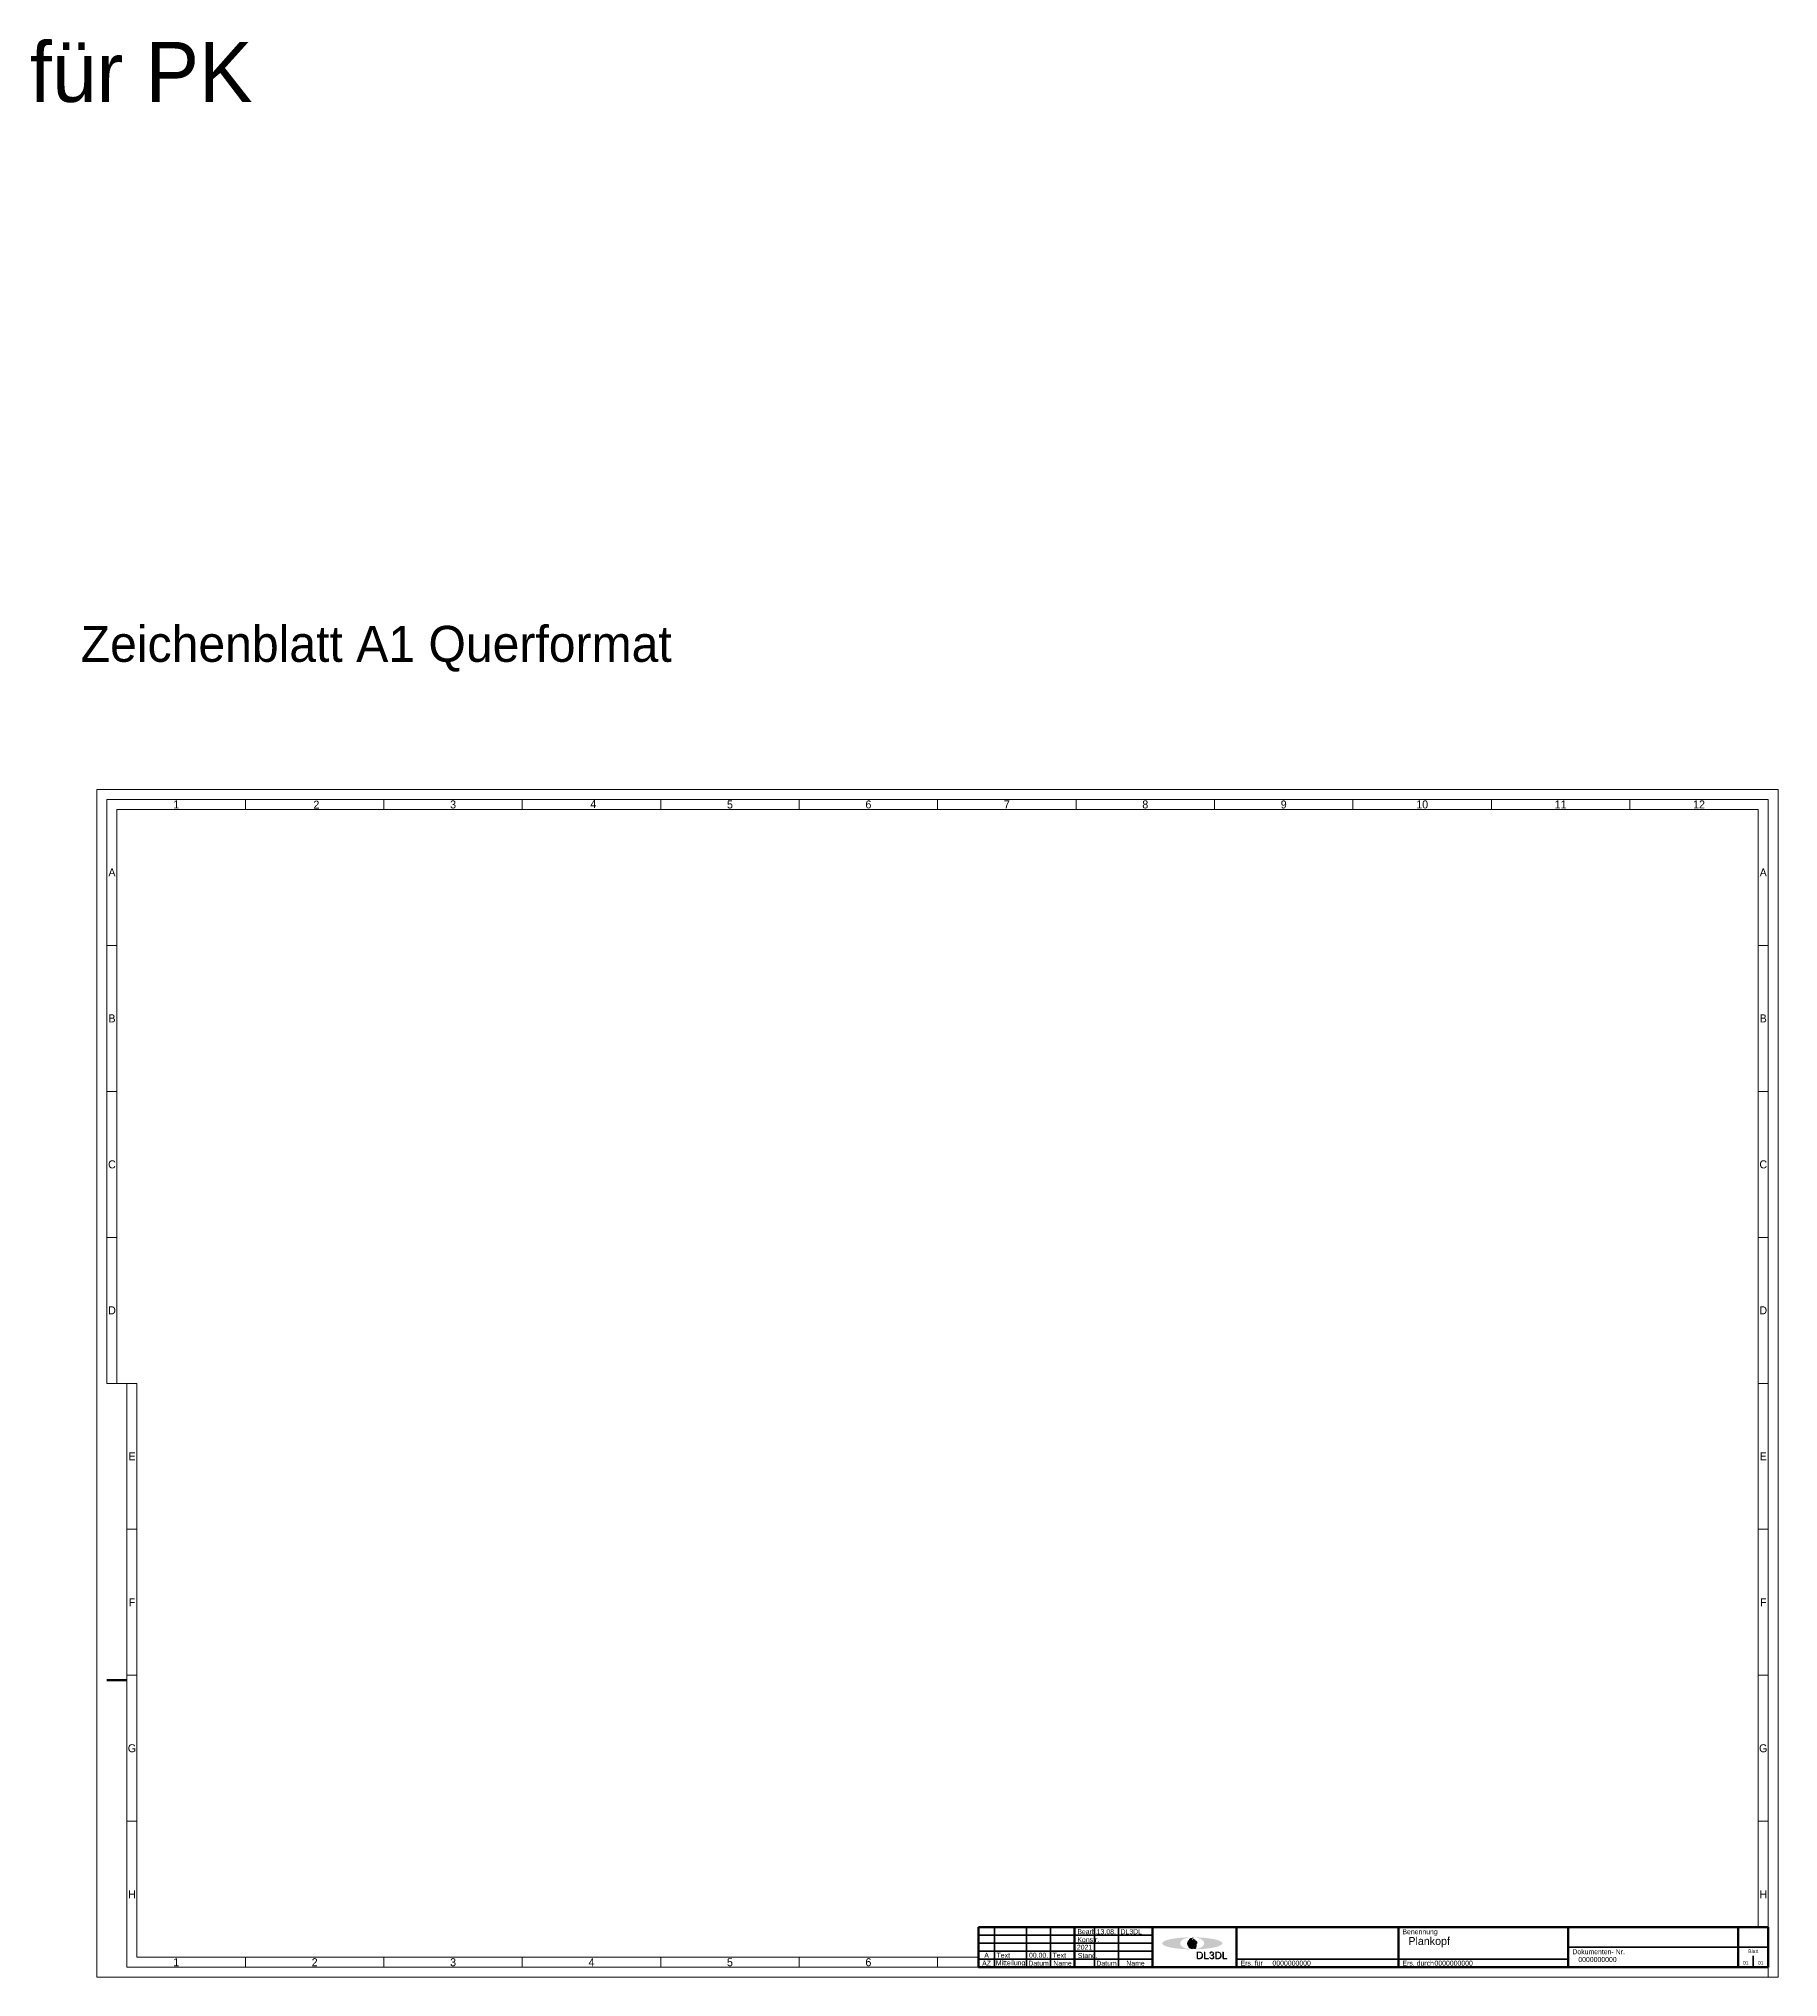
# Model space of a CAD drawing. Header units: millimetres. Extents: x -2 to 4162, y -72 to 4282.
# Drawn here: x 1216 to 2087, y 851 to 1821 of the extents above; entities that cross this region are included whole.
import ezdxf
from ezdxf.enums import TextEntityAlignment as Align

# ---------------------------------------------------------------- set-up
doc = ezdxf.new("R2010")
doc.units = ezdxf.units.MM
for name, color, linetype, lineweight, true_color in [('_Logo_A_oval', 1, 'Continuous', 5, 0xff0000), ('_Logo_B_oval', 30, 'Continuous', 5, 0xff7f00), ('_Logo_C_oval', 16, 'Continuous', 5, 0x4c0000), ('_Logo_Phoenix', 96, 'Continuous', 5, 0x004c00), ('_Logo_Text1', 5, 'Continuous', 5, 0x0000ff), ('_Logo_Text2', 1, 'Continuous', 5, 0xff0000), ('Begrenzungslinie Felder', 5, 'Continuous', 50, 0x0000ff), ('Begrenzungslinie Schriftfeld', 30, 'Continuous', 100, 0xff7f00), ('Blattformate', 2, 'Continuous', 5, 0xffff00), ('Hilfe', 6, 'Continuous', 5, 0xff00ff), ('Legende', 7, 'Continuous', 5, 0x000000), ('Lochung', 94, 'Continuous', 50, 0x008000), ('Text_Ausgef', 3, 'Continuous', 5, 0x00ff00), ('Text_Vorgabe', 1, 'Continuous', 5, 0xff0000), ('Zeichnungsrahmen_1', 7, 'Continuous', 5, 0x000000), ('Zeilenlinie', 134, 'Continuous', 35, 0x008080)]:
    doc.layers.add(name, color=color, linetype=linetype, lineweight=lineweight, true_color=true_color)
doc.styles.add('textstyle0', font='')
doc.styles.add('textstyle1', font='')
doc.styles.add('textstyle100', font='')
doc.styles.add('textstyle101', font='')
doc.styles.add('textstyle102', font='')
doc.styles.add('textstyle103', font='')
doc.styles.add('textstyle104', font='')
doc.styles.add('textstyle105', font='')
doc.styles.add('textstyle106', font='')
doc.styles.add('textstyle107', font='')
doc.styles.add('textstyle108', font='')
doc.styles.add('textstyle109', font='')
doc.styles.add('textstyle110', font='')
doc.styles.add('textstyle12', font='')
doc.styles.add('textstyle13', font='')
doc.styles.add('textstyle130', font='')
doc.styles.add('textstyle14', font='')
doc.styles.add('textstyle15', font='')
doc.styles.add('textstyle16', font='')
doc.styles.add('textstyle17', font='')
doc.styles.add('textstyle171', font='')
doc.styles.add('textstyle172', font='')
doc.styles.add('textstyle2', font='')
doc.styles.add('textstyle3', font='')
doc.styles.add('textstyle322', font='')
doc.styles.add('textstyle328', font='')
doc.styles.add('textstyle332', font='')
doc.styles.add('textstyle352', font='')
doc.styles.add('textstyle361', font='')
doc.styles.add('textstyle373', font='')
doc.styles.add('textstyle393', font='')
doc.styles.add('textstyle4', font='')
doc.styles.add('textstyle404', font='')
doc.styles.add('textstyle405', font='')
doc.styles.add('textstyle410', font='')
doc.styles.add('textstyle411', font='')
doc.styles.add('textstyle444', font='')
doc.styles.add('textstyle462', font='')
doc.styles.add('textstyle468', font='')
doc.styles.add('textstyle475', font='')
doc.styles.add('textstyle488', font='')
doc.styles.add('textstyle510', font='')
doc.styles.add('textstyle511', font='')
doc.styles.add('textstyle521', font='')
doc.styles.add('textstyle529', font='')
doc.styles.add('textstyle793', font='')
doc.styles.add('textstyle794', font='')
doc.styles.add('textstyle795', font='')
doc.styles.add('textstyle813', font='')
doc.styles.add('textstyle821', font='')
doc.styles.add('textstyle822', font='')
doc.styles.add('textstyle830', font='')
doc.styles.add('textstyle835', font='')
doc.styles.add('textstyle840', font='')
doc.styles.add('textstyle841', font='')
doc.styles.add('textstyle842', font='')
doc.styles.add('textstyle843', font='')
doc.styles.add('textstyle844', font='')
doc.styles.add('textstyle845', font='')
doc.styles.add('textstyle846', font='')
doc.styles.add('textstyle847', font='')
doc.styles.add('textstyle848', font='')
doc.styles.add('textstyle849', font='')
doc.styles.add('textstyle850', font='')
doc.styles.add('textstyle99', font='')
doc.styles.get('textstyle0').set_extended_font_data('TGL 31034-1')
doc.styles.get('textstyle1').set_extended_font_data('TGL 31034-1')
doc.styles.get('textstyle100').set_extended_font_data('TGL 31034-1')
doc.styles.get('textstyle101').set_extended_font_data('TGL 31034-1')
doc.styles.get('textstyle102').set_extended_font_data('TGL 31034-1')
doc.styles.get('textstyle103').set_extended_font_data('TGL 31034-1')
doc.styles.get('textstyle104').set_extended_font_data('TGL 31034-1')
doc.styles.get('textstyle105').set_extended_font_data('TGL 31034-1')
doc.styles.get('textstyle106').set_extended_font_data('TGL 31034-1')
doc.styles.get('textstyle107').set_extended_font_data('TGL 31034-1')
doc.styles.get('textstyle108').set_extended_font_data('TGL 31034-1')
doc.styles.get('textstyle109').set_extended_font_data('TGL 31034-1')
doc.styles.get('textstyle110').set_extended_font_data('TGL 31034-1')
doc.styles.get('textstyle12').set_extended_font_data('TGL 31034-1')
doc.styles.get('textstyle13').set_extended_font_data('TGL 31034-1')
doc.styles.get('textstyle130').set_extended_font_data('TGL 31034-1')
doc.styles.get('textstyle14').set_extended_font_data('TGL 31034-1')
doc.styles.get('textstyle15').set_extended_font_data('TGL 31034-1')
doc.styles.get('textstyle16').set_extended_font_data('TGL 31034-1')
doc.styles.get('textstyle17').set_extended_font_data('TGL 31034-1')
doc.styles.get('textstyle171').set_extended_font_data('TGL 31034-1')
doc.styles.get('textstyle172').set_extended_font_data('TGL 31034-1')
doc.styles.get('textstyle2').set_extended_font_data('TGL 31034-1')
doc.styles.get('textstyle3').set_extended_font_data('TGL 31034-1')
doc.styles.get('textstyle322').set_extended_font_data('TGL 31034-1')
doc.styles.get('textstyle328').set_extended_font_data('TGL 31034-1')
doc.styles.get('textstyle332').set_extended_font_data('TGL 31034-1')
doc.styles.get('textstyle352').set_extended_font_data('TGL 31034-1')
doc.styles.get('textstyle361').set_extended_font_data('TGL 31034-1')
doc.styles.get('textstyle373').set_extended_font_data('TGL 31034-1')
doc.styles.get('textstyle393').set_extended_font_data('TGL 31034-1')
doc.styles.get('textstyle4').set_extended_font_data('TGL 31034-1')
doc.styles.get('textstyle404').set_extended_font_data('TGL 31034-1')
doc.styles.get('textstyle405').set_extended_font_data('TGL 31034-1')
doc.styles.get('textstyle410').set_extended_font_data('TGL 31034-1')
doc.styles.get('textstyle411').set_extended_font_data('TGL 31034-1')
doc.styles.get('textstyle444').set_extended_font_data('TGL 31034-1')
doc.styles.get('textstyle462').set_extended_font_data('TGL 31034-1')
doc.styles.get('textstyle468').set_extended_font_data('TGL 31034-1')
doc.styles.get('textstyle475').set_extended_font_data('TGL 31034-1')
doc.styles.get('textstyle488').set_extended_font_data('TGL 31034-1')
doc.styles.get('textstyle510').set_extended_font_data('Arial')
doc.styles.get('textstyle511').set_extended_font_data('Arial')
doc.styles.get('textstyle521').set_extended_font_data('TGL 31034-1')
doc.styles.get('textstyle529').set_extended_font_data('TGL 31034-1')
doc.styles.get('textstyle793').set_extended_font_data('TGL 31034-1')
doc.styles.get('textstyle794').set_extended_font_data('TGL 31034-1')
doc.styles.get('textstyle795').set_extended_font_data('TGL 31034-1')
doc.styles.get('textstyle813').set_extended_font_data('TGL 31034-1')
doc.styles.get('textstyle821').set_extended_font_data('TGL 31034-1')
doc.styles.get('textstyle822').set_extended_font_data('TGL 31034-1')
doc.styles.get('textstyle830').set_extended_font_data('TGL 31034-1')
doc.styles.get('textstyle835').set_extended_font_data('TGL 31034-1')
doc.styles.get('textstyle840').set_extended_font_data('TGL 31034-1')
doc.styles.get('textstyle841').set_extended_font_data('TGL 31034-1')
doc.styles.get('textstyle842').set_extended_font_data('TGL 31034-1')
doc.styles.get('textstyle843').set_extended_font_data('TGL 31034-1')
doc.styles.get('textstyle844').set_extended_font_data('TGL 31034-1')
doc.styles.get('textstyle845').set_extended_font_data('TGL 31034-1')
doc.styles.get('textstyle846').set_extended_font_data('TGL 31034-1')
doc.styles.get('textstyle847').set_extended_font_data('TGL 31034-1')
doc.styles.get('textstyle848').set_extended_font_data('TGL 31034-1')
doc.styles.get('textstyle849').set_extended_font_data('TGL 31034-1')
doc.styles.get('textstyle850').set_extended_font_data('TGL 31034-1')
doc.styles.get('textstyle99').set_extended_font_data('TGL 31034-1')

# ---------------------------------------------------------------- blocks, each defined once
blk = doc.blocks.new('block 1')
at = {"layer": '_Logo_A_oval'}
h = blk.add_hatch(color=256, dxfattribs=at)
edge = h.paths.add_edge_path()
edge.add_ellipse((-24.4, 16.3), major_axis=(7.52, 0), ratio=0.5, start_angle=0, end_angle=360)
edge = h.paths.add_edge_path()
edge.add_ellipse((-24.4, 16.3), major_axis=(11.3, 0), ratio=0.333333, start_angle=0, end_angle=360)
at = {"layer": '_Logo_B_oval'}
h = blk.add_hatch(color=256, dxfattribs=at)
edge = h.paths.add_edge_path()
edge.add_ellipse((-24.4, 16.3), major_axis=(11.3, 0), ratio=0.333333, start_angle=0, end_angle=360)
edge = h.paths.add_edge_path()
edge.add_ellipse((-24.4, 16.3), major_axis=(15, 0), ratio=0.25, start_angle=0, end_angle=360)
at = {"layer": '_Logo_C_oval'}
h = blk.add_hatch(color=256, dxfattribs=at)
edge = h.paths.add_edge_path()
edge.add_ellipse((-24.4, 16.3), major_axis=(15, 0), ratio=0.25, start_angle=0, end_angle=360)
edge = h.paths.add_edge_path()
edge.add_ellipse((-24.4, 16.3), major_axis=(18.8, 0), ratio=0.2, start_angle=0, end_angle=360)
at = {"layer": '_Logo_Phoenix'}
h = blk.add_hatch(color=256, dxfattribs=at)
edge = h.paths.add_edge_path()
edge.add_spline(control_points=[(-26.6, 17.9), (-27.8, 16.8), (-27.2, 14.8), (-27, 14.7)], knot_values=[0, 0, 0, 0, 1, 1, 1, 1], degree=3, periodic=0)
edge.add_spline(control_points=[(-27, 14.7), (-27, 14.8), (-27.6, 16.7), (-26.6, 17.9)], knot_values=[0, 0, 0, 0, 1, 1, 1, 1], degree=3, periodic=0)
h = blk.add_hatch(color=256, dxfattribs=at)
edge = h.paths.add_edge_path()
edge.add_spline(control_points=[(-25, 15.8), (-24.7, 15.6), (-24.9, 15.3), (-24.9, 15.3), (-24.9, 15.3), (-24.8, 15.1), (-24.3, 15.1), (-24.4, 15.5), (-24.5, 15.8), (-24.9, 16.2), (-25.2, 16.5), (-25.3, 16.8), (-25.1, 17.2), (-24.7, 17.4), (-24.6, 17.5), (-24.7, 17.7), (-24.9, 17.7), (-25.1, 17.6), (-25.3, 17.7), (-25.2, 18), (-25, 18.1), (-25, 18.1), (-25, 18.1), (-25, 18), (-25.1, 17.9), (-25.1, 17.8), (-24.8, 17.9), (-24.4, 18.1), (-23.8, 18.2), (-23.6, 18.2), (-23.6, 18.1), (-23.5, 17.9), (-23.6, 17.8), (-23.3, 17.8), (-23.1, 17.7), (-22.9, 17.5), (-23, 17.2), (-23.2, 17), (-23.3, 16.9), (-23.3, 16.9), (-23.3, 17.1), (-23.3, 17.2), (-23.5, 17.3), (-23.8, 17.2), (-23.9, 17), (-23.9, 16.7), (-23.6, 16.6), (-23.2, 16.4), (-23, 16.2)], knot_values=[0, 0, 0, 0, 1, 2, 3, 4, 5, 6, 7, 8, 9, 10, 11, 12, 13, 14, 15, 16, 17, 18, 19, 20, 21, 22, 23, 24, 25, 26, 27, 28, 29, 30, 31, 32, 33, 34, 35, 36, 37, 38, 39, 40, 41, 42, 43, 44, 45, 46, 46, 46, 46], degree=3, periodic=0)
edge.add_spline(control_points=[(-23, 16.2), (-22.8, 15.8), (-22.6, 15.3), (-22.7, 14.9), (-22.9, 14.4), (-23, 14.2), (-23, 14.2), (-22.5, 14.5), (-22.4, 15), (-22.4, 15.4), (-22.4, 15.5), (-22.3, 15.2), (-22.3, 14.8), (-22.4, 14.5), (-22.8, 13.7), (-23.2, 13.4), (-23.7, 13.3), (-24.3, 13.3), (-24.7, 13.5), (-24.7, 13.5), (-24.7, 13.5)], knot_values=[0, 0, 0, 0, 1, 2, 3, 4, 5, 6, 7, 8, 9, 10, 11, 12, 13, 14, 15, 16, 17, 18, 18, 18, 18], degree=3, periodic=0)
edge.add_spline(control_points=[(-24.7, 13.5), (-24.7, 13.5), (-24.7, 13.4), (-27.6, 16.8), (-24.6, 19.2)], knot_values=[0, 0, 0, 0, 1, 2, 2, 2, 2], degree=3, periodic=0)
edge.add_spline(control_points=[(-24.6, 19.2), (-25.9, 17.4), (-25, 15.8), (-25, 15.8), (-25, 15.8), (-25, 15.8), (-25, 15.8)], knot_values=[0, 0, 0, 0, 1, 2, 3, 4, 4, 4, 4], degree=3, periodic=0)
h = blk.add_hatch(color=256, dxfattribs=at)
edge = h.paths.add_edge_path()
edge.add_spline(control_points=[(-25.1, 19.2), (-26.6, 16.3), (-25.2, 13.3), (-25.2, 13.3), (-25.2, 13.3), (-27.3, 16.4), (-25.1, 19.2), (-25.1, 19.2), (-25.1, 19.2)], knot_values=[0, 0, 0, 0, 1, 2, 3, 4, 5, 6, 6, 6, 6], degree=3, periodic=0)
h = blk.add_hatch(color=256, dxfattribs=at)
edge = h.paths.add_edge_path()
edge.add_spline(control_points=[(-26.7, 16.7), (-26.7, 13.9), (-24.2, 12.9), (-24.2, 12.9), (-24.2, 12.9), (-27, 13.6), (-26.7, 16.7), (-26.7, 16.7), (-26.7, 16.7)], knot_values=[0, 0, 0, 0, 1, 2, 3, 4, 5, 6, 6, 6, 6], degree=3, periodic=0)
h = blk.add_hatch(color=256, dxfattribs=at)
edge = h.paths.add_edge_path()
edge.add_spline(control_points=[(-23.8, 19.7), (-25.8, 19.3), (-26.6, 17.4), (-26.6, 17.4)], knot_values=[0, 0, 0, 0, 1, 1, 1, 1], degree=3, periodic=0)
edge.add_spline(control_points=[(-26.6, 17.4), (-26.6, 17.5), (-26.3, 19.7), (-23.8, 19.7)], knot_values=[0, 0, 0, 0, 1, 1, 1, 1], degree=3, periodic=0)
h = blk.add_hatch(color=256, dxfattribs=at)
edge = h.paths.add_edge_path()
edge.add_spline(control_points=[(-22.5, 16.9), (-22.5, 16.7), (-22.5, 16.5), (-22.4, 16.2), (-22.4, 15.9), (-22.4, 15.9), (-22.4, 15.9), (-22.3, 16.2), (-22.3, 16.6), (-22.4, 17.3), (-22.6, 17.9), (-22.8, 18.2), (-23.3, 18.6), (-24, 18.9), (-24, 18.9), (-24, 18.9)], knot_values=[0, 0, 0, 0, 1, 2, 3, 4, 5, 6, 7, 8, 9, 10, 11, 12, 13, 13, 13, 13], degree=3, periodic=0)
edge.add_spline(control_points=[(-24, 18.9), (-23.6, 18.7), (-23.4, 18.5), (-23.1, 18.2), (-22.9, 17.9), (-22.6, 17.3), (-22.5, 16.9)], knot_values=[0, 0, 0, 0, 1, 2, 3, 4, 4, 4, 4], degree=3, periodic=0)
h = blk.add_hatch(color=256, dxfattribs=at)
edge = h.paths.add_edge_path()
edge.add_spline(control_points=[(-23.4, 13.1), (-23.2, 13), (-22.7, 13), (-22.5, 13.1), (-22.2, 13.3), (-22.1, 13.7), (-22.1, 13.9), (-22.1, 14.1), (-22.1, 14.1), (-22.1, 14.1), (-22.1, 13.8), (-22.2, 13.7), (-22.4, 13.5), (-22.6, 13.4), (-22.8, 13.3), (-23.1, 13.2), (-23.3, 13.2), (-23.4, 13.2), (-23.5, 13.2), (-23.5, 13.2), (-23.5, 13.2), (-23.5, 13.2), (-23.4, 13.1), (-23.4, 13.1), (-23.4, 13.1)], knot_values=[0, 0, 0, 0, 1, 2, 3, 4, 5, 6, 7, 8, 9, 10, 11, 12, 13, 14, 15, 16, 17, 18, 19, 20, 21, 22, 22, 22, 22], degree=3, periodic=0)
h = blk.add_hatch(color=256, dxfattribs=at)
edge = h.paths.add_edge_path()
edge.add_spline(control_points=[(-21.9, 15.3), (-21.9, 14.9), (-22, 14.4), (-22.2, 14.1), (-22.5, 13.8), (-22.7, 13.6), (-22.7, 13.6), (-22.6, 13.8), (-22.4, 14.2), (-22.3, 14.5), (-22.3, 14.8), (-22.4, 15.5)], knot_values=[0, 0, 0, 0, 1, 2, 3, 4, 5, 6, 7, 8, 9, 9, 9, 9], degree=3, periodic=0)
edge.add_spline(control_points=[(-22.4, 15.5), (-22.2, 15.6), (-22.2, 15.8), (-22.2, 16.4), (-22.2, 17), (-22.2, 17.3), (-22.4, 17.9), (-22.5, 18), (-22.2, 17.5), (-22.1, 17.2), (-22, 16.8), (-21.9, 16.4), (-21.9, 15.8), (-21.9, 15.3)], knot_values=[0, 0, 0, 0, 1, 2, 3, 4, 5, 6, 7, 8, 9, 10, 11, 11, 11, 11], degree=3, periodic=0)
h = blk.add_hatch(color=256, dxfattribs=at)
edge = h.paths.add_edge_path()
edge.add_spline(control_points=[(-21.6, 16.2), (-21.6, 16.5), (-21.7, 16.8), (-21.7, 17.1), (-21.9, 17.4), (-22.1, 17.7), (-22.1, 17.7), (-22.1, 17.7)], knot_values=[0, 0, 0, 0, 1, 2, 3, 4, 5, 5, 5, 5], degree=3, periodic=0)
edge.add_spline(control_points=[(-22.1, 17.7), (-21.5, 17.4), (-21.6, 16.2), (-21.6, 16.2), (-21.6, 16.2)], knot_values=[0, 0, 0, 0, 1, 2, 2, 2, 2], degree=3, periodic=0)
for points in [[(-26.6, 17.9), (-27.8, 16.8), (-27.2, 14.8), (-27, 14.7)], [(-24.6, 19.2), (-27.6, 16.8), (-24.7, 13.4), (-24.7, 13.5), (-24.7, 13.5)], [(-26.6, 17.9), (-27.6, 16.7), (-27, 14.8), (-27, 14.7)], [(-26.7, 16.7), (-26.7, 13.9), (-24.2, 12.9), (-24.2, 12.9), (-24.2, 12.9), (-27, 13.6), (-26.7, 16.7), (-26.7, 16.7), (-26.7, 16.7)], [(-23.8, 19.7), (-26.3, 19.7), (-26.6, 17.5), (-26.6, 17.4)], [(-23.8, 19.7), (-25.8, 19.3), (-26.6, 17.4), (-26.6, 17.4)], [(-25.1, 19.2), (-26.6, 16.3), (-25.2, 13.3), (-25.2, 13.3), (-25.2, 13.3), (-27.3, 16.4), (-25.1, 19.2), (-25.1, 19.2), (-25.1, 19.2)], [(-24.6, 19.2), (-25.9, 17.4), (-25, 15.8), (-25, 15.8), (-25, 15.8), (-25, 15.8), (-25, 15.8)], [(-25, 15.8), (-24.7, 15.6), (-24.9, 15.3), (-24.9, 15.3), (-24.9, 15.3), (-24.8, 15.1), (-24.3, 15.1), (-24.4, 15.5), (-24.5, 15.8), (-24.9, 16.2), (-25.2, 16.5), (-25.3, 16.8), (-25.1, 17.2), (-24.7, 17.4), (-24.6, 17.5), (-24.7, 17.7), (-24.9, 17.7), (-25.1, 17.6), (-25.3, 17.7), (-25.2, 18), (-25, 18.1), (-25, 18.1), (-25, 18.1), (-25, 18), (-25.1, 17.9), (-25.1, 17.8), (-24.8, 17.9), (-24.4, 18.1), (-23.8, 18.2), (-23.6, 18.2), (-23.6, 18.1), (-23.5, 17.9), (-23.6, 17.8), (-23.3, 17.8), (-23.1, 17.7), (-22.9, 17.5), (-23, 17.2), (-23.2, 17), (-23.3, 16.9), (-23.3, 16.9), (-23.3, 17.1), (-23.3, 17.2), (-23.5, 17.3), (-23.8, 17.2), (-23.9, 17), (-23.9, 16.7), (-23.6, 16.6), (-23.2, 16.4), (-23, 16.2)], [(-23, 16.2), (-22.8, 15.8), (-22.6, 15.3), (-22.7, 14.9), (-22.9, 14.4), (-23, 14.2), (-23, 14.2), (-22.5, 14.5), (-22.4, 15), (-22.4, 15.4), (-22.4, 15.5), (-22.3, 15.2), (-22.3, 14.8), (-22.4, 14.5), (-22.8, 13.7), (-23.2, 13.4), (-23.7, 13.3), (-24.3, 13.3), (-24.7, 13.5), (-24.7, 13.5), (-24.7, 13.5)], [(-24, 18.9), (-23.6, 18.7), (-23.4, 18.5), (-23.1, 18.2), (-22.9, 17.9), (-22.6, 17.3), (-22.5, 16.9)], [(-22.5, 16.9), (-22.5, 16.7), (-22.5, 16.5), (-22.4, 16.2), (-22.4, 15.9), (-22.4, 15.9), (-22.4, 15.9), (-22.3, 16.2), (-22.3, 16.6), (-22.4, 17.3), (-22.6, 17.9), (-22.8, 18.2), (-23.3, 18.6), (-24, 18.9), (-24, 18.9), (-24, 18.9)], [(-23.4, 13.1), (-23.2, 13), (-22.7, 13), (-22.5, 13.1), (-22.2, 13.3), (-22.1, 13.7), (-22.1, 13.9), (-22.1, 14.1), (-22.1, 14.1), (-22.1, 14.1), (-22.1, 13.8), (-22.2, 13.7), (-22.4, 13.5), (-22.6, 13.4), (-22.8, 13.3), (-23.1, 13.2), (-23.3, 13.2), (-23.4, 13.2), (-23.5, 13.2), (-23.5, 13.2), (-23.5, 13.2), (-23.5, 13.2), (-23.4, 13.1), (-23.4, 13.1), (-23.4, 13.1)], [(-21.9, 15.3), (-21.9, 14.9), (-22, 14.4), (-22.2, 14.1), (-22.5, 13.8), (-22.7, 13.6), (-22.7, 13.6), (-22.6, 13.8), (-22.4, 14.2), (-22.3, 14.5), (-22.3, 14.8), (-22.4, 15.5)], [(-22.4, 15.5), (-22.2, 15.6), (-22.2, 15.8), (-22.2, 16.4), (-22.2, 17), (-22.2, 17.3), (-22.4, 17.9), (-22.5, 18), (-22.2, 17.5), (-22.1, 17.2), (-22, 16.8), (-21.9, 16.4), (-21.9, 15.8), (-21.9, 15.3)], [(-22.1, 17.7), (-21.5, 17.4), (-21.6, 16.2), (-21.6, 16.2), (-21.6, 16.2)], [(-21.6, 16.2), (-21.6, 16.5), (-21.7, 16.8), (-21.7, 17.1), (-21.9, 17.4), (-22.1, 17.7), (-22.1, 17.7), (-22.1, 17.7)]]:
    blk.add_open_spline(points, degree=3, dxfattribs=at)
at = {"layer": '_Logo_Text1', "style": 'textstyle511'}
blk.add_text('DL3DL', height=4.51, dxfattribs=at).set_placement((-12, 8.6), align=Align.MIDDLE_CENTER)
at = {"layer": '_Logo_Text2', "style": 'textstyle510'}
blk.add_text('DL3DL', height=4.51, dxfattribs=at).set_placement((-12.3, 8.9), align=Align.MIDDLE_CENTER)

msp = doc.modelspace()

# ---------------------------------------------------------------- linework, layer by layer
at = {"layer": 'Begrenzungslinie Felder'}
for p, q in [((1734.59, 876.17), (1734.59, 856.17)), ((1773.59, 876.17), (1773.59, 856.17)), ((1815.59, 860.17), (1815.59, 876.17)), ((1896.59, 856.17), (1896.59, 876.17)), ((1981.59, 856.17), (1981.59, 876.17)), ((2066.59, 856.17), (2066.59, 876.17)), ((1815.59, 856.17), (1815.59, 860.17))]:
    msp.add_line(p, q, dxfattribs=at)
at = {"layer": 'Begrenzungslinie Schriftfeld'}
for p, q in [((1686.59, 876.17), (1686.59, 872.17)), ((1686.59, 876.17), (1694.59, 876.17)), ((1694.59, 876.17), (1710.59, 876.17)), ((1710.59, 876.17), (1722.59, 876.17)), ((1722.59, 876.17), (1734.59, 876.17)), ((1734.59, 876.17), (1744.59, 876.17)), ((1744.59, 876.17), (1756.59, 876.17)), ((1756.59, 876.17), (1773.59, 876.17)), ((1896.59, 876.17), (1773.59, 876.17)), ((1981.59, 876.17), (1896.59, 876.17)), ((2066.59, 876.17), (1981.59, 876.17)), ((2081.59, 876.17), (2066.59, 876.17)), ((2081.59, 876.17), (2081.59, 866.17)), ((1686.59, 872.17), (1686.59, 868.17)), ((1686.59, 868.17), (1686.59, 864.17)), ((1686.59, 864.17), (1686.59, 860.17)), ((2081.59, 866.17), (2081.59, 856.17)), ((1686.59, 860.17), (1686.59, 856.17)), ((1686.59, 856.17), (1773.59, 856.17)), ((1896.59, 856.17), (1773.59, 856.17)), ((1981.59, 856.17), (1896.59, 856.17)), ((2066.59, 856.17), (1981.59, 856.17)), ((2074.09, 856.17), (2066.59, 856.17)), ((2081.59, 856.17), (2074.09, 856.17))]:
    msp.add_line(p, q, dxfattribs=at)
at = {"layer": 'Blattformate'}
for p, q in [((2086.59, 1445.17), (1245.59, 1445.17)), ((1245.59, 1445.17), (1245.59, 851.17)), ((2086.59, 851.17), (2086.59, 1445.17)), ((1245.59, 851.17), (2086.59, 851.17))]:
    msp.add_line(p, q, dxfattribs=at)
at = {"layer": 'Hilfe'}
for p, q in [((2081.59, 851.17), (2081.59, 856.17)), ((2086.59, 851.17), (2081.59, 851.17))]:
    msp.add_line(p, q, dxfattribs=at)
at = {"layer": 'Lochung'}
msp.add_line((1250.59, 999.67), (1260.59, 999.67), dxfattribs=at)
at = {"layer": 'Zeichnungsrahmen_1'}
for p, q in [((1250.59, 1440.17), (1250.59, 1148.17)), ((2081.59, 1440.17), (1250.59, 1440.17)), ((1255.59, 1148.17), (1255.59, 1435.17)), ((1255.59, 1435.17), (2076.59, 1435.17)), ((1319.84, 1440.17), (1319.84, 1435.17)), ((1389.09, 1440.17), (1389.09, 1435.17)), ((1458.34, 1440.17), (1458.34, 1435.17)), ((1527.59, 1440.17), (1527.59, 1435.17)), ((1596.84, 1440.17), (1596.84, 1435.17)), ((1666.09, 1440.17), (1666.09, 1435.17)), ((1735.34, 1440.17), (1735.34, 1435.17)), ((1804.59, 1440.17), (1804.59, 1435.17)), ((1873.84, 1440.17), (1873.84, 1435.17)), ((1943.09, 1440.17), (1943.09, 1435.17)), ((2012.34, 1440.17), (2012.34, 1435.17)), ((2076.59, 1435.17), (2076.59, 876.17)), ((2081.59, 876.17), (2081.59, 1440.17)), ((1255.59, 1367.17), (1250.59, 1367.17)), ((2081.59, 1367.17), (2076.59, 1367.17)), ((1255.59, 1294.17), (1250.59, 1294.17)), ((2081.59, 1294.17), (2076.59, 1294.17)), ((1255.59, 1221.17), (1250.59, 1221.17)), ((2081.59, 1221.17), (2076.59, 1221.17)), ((1250.59, 1148.17), (1265.59, 1148.17)), ((1255.59, 1148.17), (1250.59, 1148.17)), ((1260.59, 856.17), (1260.59, 1148.17)), ((1265.59, 1148.17), (1265.59, 861.17)), ((2081.59, 1148.17), (2076.59, 1148.17)), ((1265.59, 1075.17), (1260.59, 1075.17)), ((2081.59, 1075.17), (2076.59, 1075.17)), ((1265.59, 1002.17), (1260.59, 1002.17)), ((2081.59, 1002.17), (2076.59, 1002.17)), ((1265.59, 929.17), (1260.59, 929.17)), ((2081.59, 929.17), (2076.59, 929.17)), ((1260.59, 856.17), (1686.59, 856.17)), ((1686.59, 861.17), (1265.59, 861.17)), ((1319.84, 861.17), (1319.84, 856.17)), ((1389.09, 861.17), (1389.09, 856.17)), ((1458.34, 861.17), (1458.34, 856.17)), ((1527.59, 861.17), (1527.59, 856.17)), ((1596.84, 861.17), (1596.84, 856.17)), ((1666.09, 861.17), (1666.09, 856.17))]:
    msp.add_line(p, q, dxfattribs=at)
at = {"layer": 'Zeilenlinie'}
for p, q in [((1694.59, 876.17), (1694.59, 856.17)), ((1710.59, 876.17), (1710.59, 856.17)), ((1722.59, 876.17), (1722.59, 856.17)), ((1744.59, 876.17), (1744.59, 856.17)), ((1756.59, 876.17), (1756.59, 856.17)), ((1686.59, 872.17), (1734.59, 872.17)), ((1686.59, 868.17), (1734.59, 868.17)), ((1686.59, 864.17), (1734.59, 864.17)), ((1734.59, 872.17), (1773.59, 872.17)), ((1734.59, 868.17), (1773.59, 868.17)), ((1734.59, 864.17), (1773.59, 864.17)), ((1981.59, 866.17), (2081.59, 866.17)), ((1686.59, 860.17), (1734.59, 860.17)), ((1734.59, 860.17), (1773.59, 860.17)), ((1815.59, 860.17), (1981.59, 860.17)), ((2074.09, 856.17), (2074.09, 861.9))]:
    msp.add_line(p, q, dxfattribs=at)

# ---------------------------------------------------------------- block references
at = {"layer": 'Begrenzungslinie Felder', "xscale": 0.8, "yscale": 0.8}
msp.add_blockref('block 1', (1812.97, 855.09), dxfattribs=at)

# ---------------------------------------------------------------- texts
at = {"layer": 'Legende'}
for s, height, style, p in [('Blattrahmen nach TGL 31031/1 (1988)   beschnitten, mit Platzhalter für PK', 30, 'textstyle521', (-1.17, 1818.98)), ('Zeichenblatt A1 Querformat', 18, 'textstyle529', (1237.45, 1526.98))]:
    msp.add_text(s, height=height, dxfattribs=dict(at, style=style)).set_placement(p, align=Align.TOP_LEFT)
at = {"layer": 'Text_Ausgef'}
for s, height, style, p in [('13.08.', 2.5, 'textstyle813', (1750.47, 873.94)), ('A', 2.5, 'textstyle830', (1690.59, 862.17)), ('00.00.', 2.5, 'textstyle835', (1716.59, 862.17)), ('2021', 2.5, 'textstyle130', (1739.59, 866.17)), ('01', 1.8, 'textstyle822', (2070.34, 858.4)), ('01', 1.8, 'textstyle821', (2077.84, 858.4))]:
    msp.add_text(s, height=height, dxfattribs=dict(at, style=style)).set_placement(p, align=Align.MIDDLE_CENTER)
for s, height, style, p in [('DL3DL', 2.5, 'textstyle793', (1757.59, 875.17)), ('Text', 2.5, 'textstyle795', (1695.59, 863.42)), ('Text', 2.5, 'textstyle794', (1723.59, 863.42)), ('Plankopf', 4, 'textstyle172', (1901.56, 871.28)), ('0000000000', 2.5, 'textstyle404', (1833.59, 859.47)), ('0000000000', 2.5, 'textstyle410', (1914.62, 859.45)), ('0000000000', 2.5, 'textstyle171', (1986.56, 861.28))]:
    msp.add_text(s, height=height, dxfattribs=dict(at, style=style)).set_placement(p, align=Align.TOP_LEFT)
at = {"layer": 'Text_Vorgabe'}
for s, style, p in [('Bearb.', 'textstyle444', (1735.99, 875.21)), ('Benennung', 'textstyle361', (1898.59, 875.17)), ('Konstr.', 'textstyle468', (1735.99, 871.21)), ('Stand.', 'textstyle462', (1736.22, 863.26)), ('Dokumenten- Nr.', 'textstyle393', (1983.59, 865.17)), ('Ers. für', 'textstyle405', (1817.62, 859.45)), ('Ers. durch', 'textstyle411', (1898.62, 859.45))]:
    msp.add_text(s, height=2.5, dxfattribs=dict(at, style=style)).set_placement(p, align=Align.TOP_LEFT)
for s, height, style, p in [('Blatt', 1.8, 'textstyle373', (2074.09, 864.15)), ('ÄZ', 2.5, 'textstyle475', (1690.59, 858.17)), ('Mitteilung', 2.5, 'textstyle488', (1702.58, 858.39)), ('Datum', 2.5, 'textstyle328', (1716.59, 858.17)), ('Name', 2.5, 'textstyle332', (1728.59, 858.17)), ('Datum', 2.5, 'textstyle322', (1750.59, 858.17)), ('Name', 2.5, 'textstyle352', (1765.09, 858.17))]:
    msp.add_text(s, height=height, dxfattribs=dict(at, style=style)).set_placement(p, align=Align.MIDDLE_CENTER)
at = {"layer": 'Zeichnungsrahmen_1'}
for s, style, p in [('1', 'textstyle110', (1285.22, 1437.67)), ('2', 'textstyle109', (1355.35, 1437.55)), ('3', 'textstyle108', (1423.72, 1437.67)), ('4', 'textstyle107', (1493.87, 1437.88)), ('5', 'textstyle106', (1562.22, 1437.67)), ('6', 'textstyle105', (1631.47, 1437.67)), ('7', 'textstyle104', (1700.72, 1437.67)), ('8', 'textstyle103', (1769.97, 1437.67)), ('9', 'textstyle102', (1839.22, 1437.67)), ('10', 'textstyle101', (1908.47, 1437.67)), ('11', 'textstyle100', (1977.72, 1437.67)), ('12', 'textstyle99', (2046.97, 1437.67)), ('A', 'textstyle849', (1253.09, 1403.67)), ('A', 'textstyle841', (2079.09, 1403.67)), ('B', 'textstyle848', (1253.09, 1330.67)), ('B', 'textstyle840', (2079.09, 1330.67)), ('C', 'textstyle847', (1253.09, 1257.67)), ('C', 'textstyle17', (2079.09, 1257.67)), ('D', 'textstyle846', (1253.09, 1184.67)), ('D', 'textstyle16', (2079.09, 1184.67)), ('E', 'textstyle845', (1263.09, 1111.67)), ('E', 'textstyle15', (2079.09, 1111.67)), ('F', 'textstyle844', (1263.09, 1038.67)), ('F', 'textstyle14', (2079.09, 1038.67)), ('G', 'textstyle843', (1263.09, 965.67)), ('G', 'textstyle13', (2079.09, 965.67)), ('H', 'textstyle842', (1263.09, 892.67)), ('H', 'textstyle12', (2079.09, 892.67)), ('1', 'textstyle4', (1285.22, 858.67)), ('2', 'textstyle3', (1354.47, 858.67)), ('3', 'textstyle2', (1423.72, 858.67)), ('4', 'textstyle1', (1492.97, 858.67)), ('5', 'textstyle0', (1562.22, 858.67)), ('6', 'textstyle850', (1631.47, 858.67))]:
    msp.add_text(s, height=4, dxfattribs=dict(at, style=style)).set_placement(p, align=Align.MIDDLE_CENTER)

doc.saveas('drawing.dxf')
